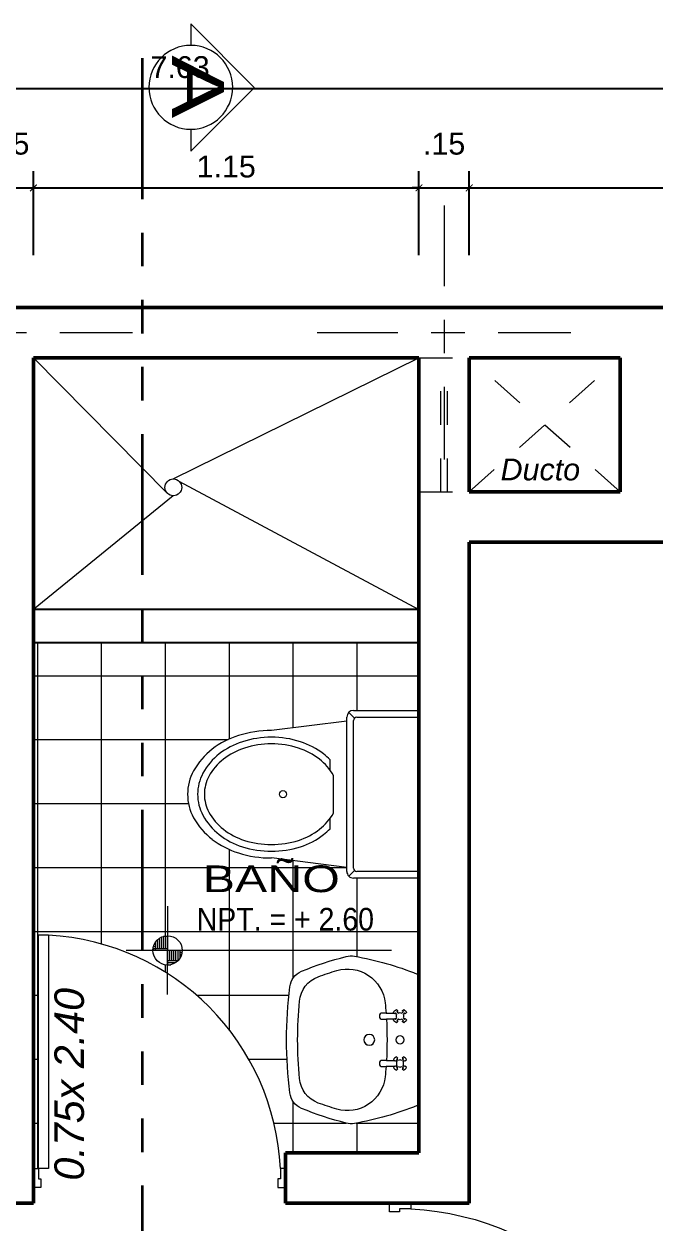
# Model space of a CAD drawing. Header units: millimetres. Extents: x 2033 to 2295, y 1536 to 1691.
# Drawn here: x 2184.936 to 2186.819, y 1555.868 to 1559.442 of the extents above; entities that cross this region are included whole.
import ezdxf

# ---------------------------------------------------------------- set-up
doc = ezdxf.new("R2010")
doc.units = ezdxf.units.MM
for name, pattern in [('ACAD_ISO02W100', [15, 12, -3]), ('ACAD_ISO06W100', [36, 24, -3, 0, -3, 0, -3, 0, -3]), ('ACAD_ISO10W100', [18, 12, -3, 0, -3]), ('HIDDEN2', [4.7625, 3.175, -1.5875])]:
    doc.linetypes.add(name, pattern=pattern)
doc.layers.get('Defpoints').update_dxf_attribs({"color": 164})
for name, color, linetype, lineweight in [('cotas', 251, 'Continuous', 15), ('muroalto', 12, 'Continuous', 50), ('MUROS BAJOS', 80, 'Continuous', 25), ('PROYECCIONES', 127, 'HIDDEN2', 5), ('PYV', 30, 'Continuous', 13), ('SANITARIO', 161, 'Continuous', 5), ('seccion', 130, 'Continuous', 35), ('TEXTOS', 7, 'Continuous', 5), ('texturasde piso', 252, 'Continuous', 0), ('UNO', 254, 'Continuous', 9)]:
    doc.layers.add(name, color=color, linetype=linetype, lineweight=lineweight)
doc.styles.add('ARDELG', font='arial.ttf', dxfattribs={"width": 0.9, "height": 0.1})
doc.styles.add('ARIAL', font='arial.ttf', dxfattribs={"width": 1.3, "height": 0.1})
doc.styles.get("Standard").update_dxf_attribs({"font": 'arial.ttf'})
doc.dimstyles.new('Aritek', dxfattribs={"dimtxt": 0.065, "dimasz": 0.02, "dimexe": 0.05, "dimexo": 0.15, "dimgap": 0.03, "dimtad": 2, "dimtih": 1, "dimtoh": 1, "dimzin": 4, "dimdsep": 46, "dimtxsty": 'Standard', "dimblk": 'ARCHTICK', "dimcen": 0.1, "dimclrt": 7, "dimadec": 0, "dimazin": 0, "dimtfac": 1, "dimtmove": 2, "dimatfit": 1, "dimldrblk": 'DOTSMALL', "dimfxl": 0.2, "dimfxlon": 1, "dimarcsym": 0})

# ---------------------------------------------------------------- blocks, each defined once
blk = doc.blocks.new('P')
at = {"linetype": 'Continuous'}
for p, q in [((0.06, 1), (0.02, 1)), ((0.02, 0.075), (0.02, 1)), ((0.06, 1), (0.06, 0.075)), ((0, 0), (0, 0.075)), ((0, 0.075), (0.02, 0.075)), ((0.06, 0.075), (0.02, 0.075)), ((0.02, 0.075), (0.02, 0.035)), ((0.98, 0.075), (0.98, 0.035)), ((1, 0.075), (0.98, 0.075)), ((1, 0), (1, 0.075)), ((0.03, 0), (0, 0)), ((0.02, 0.035), (0.03, 0.035)), ((0.03, 0.035), (0.03, 0)), ((0.97, 0.035), (0.97, 0)), ((0.98, 0.035), (0.97, 0.035)), ((0.97, 0), (1, 0))]:
    blk.add_line(p, q, dxfattribs=at)
blk.add_arc((0.0086, 0.0289), 0.9725, 2.7199, 86.9696, dxfattribs=at)
blk = doc.blocks.new('waterdwe')
at = {"layer": 'SANITARIO'}
for p, q in [((2478.0137, 1647.2625), (2478.0137, 1647.7625)), ((2478.0137, 1647.7625), (2478.2087, 1647.7625)), ((2478.2228, 1647.7566), (2478.2057, 1647.7396)), ((2478.0137, 1647.7425), (2478.1987, 1647.7425)), ((2478.2087, 1647.7325), (2478.2087, 1647.2925)), ((2478.2287, 1647.7425), (2478.2287, 1647.2825)), ((2478.2287, 1647.7306), (2478.4537, 1647.7025)), ((2478.2787, 1647.6153), (2478.2787, 1647.5843)), ((2478.2687, 1647.5687), (2478.2687, 1647.4563)), ((2478.2787, 1647.4407), (2478.2787, 1647.4097)), ((2478.2287, 1647.2944), (2478.4537, 1647.3225)), ((2478.1987, 1647.2825), (2478.0137, 1647.2825)), ((2478.2087, 1647.2625), (2478.0137, 1647.2625)), ((2478.2228, 1647.2684), (2478.2057, 1647.2854))]:
    blk.add_line(p, q, dxfattribs=at)
blk.add_circle((2478.4192, 1647.5125), 0.0107, dxfattribs=at)
for centre, radius, start, end in [((2478.2087, 1647.7425), 0.02, 360, 90), ((2478.1987, 1647.7325), 0.01, 360, 90), ((2478.4537, 1647.3987), 0.2838, 90, 107.7485), ((2478.4537, 1647.3746), 0.3279, 72.5259, 90), ((2478.4537, 1647.3987), 0.2838, 72.2515, 90), ((2478.475, 1647.4423), 0.257, 52.7652, 72.5259), ((2478.4358, 1647.4545), 0.2252, 107.7485, 127.6942), ((2478.4358, 1647.4545), 0.2052, 107.7485, 127.6942), ((2478.4537, 1647.3987), 0.2638, 90, 107.7485), ((2478.4537, 1647.3987), 0.2638, 72.2515, 90), ((2478.4715, 1647.4545), 0.2052, 52.3058, 72.2515), ((2478.4715, 1647.4545), 0.2252, 52.3058, 72.2515), ((2478.5076, 1647.4852), 0.203, 28.5912, 52.7652), ((2478.4084, 1647.49), 0.1604, 127.6942, 150.5975), ((2478.4084, 1647.49), 0.1804, 127.6942, 135.9871), ((2478.4989, 1647.49), 0.1604, 28.1931, 52.3058), ((2478.4989, 1647.49), 0.1804, 28.1931, 52.3058), ((2478.541, 1647.5125), 0.1327, 360, 28.1931), ((2478.5577, 1647.5125), 0.146, 360, 28.5912), ((2478.541, 1647.5125), 0.1127, 360, 28.1931), ((2478.541, 1647.5125), 0.1127, 331.8069, 360), ((2478.541, 1647.5125), 0.1327, 331.8069, 360), ((2478.5577, 1647.5125), 0.146, 331.4088, 360), ((2478.4084, 1647.535), 0.1604, 209.4025, 232.3058), ((2478.4989, 1647.535), 0.1604, 307.6942, 331.8069), ((2478.4989, 1647.535), 0.1804, 307.6942, 331.8069), ((2478.5076, 1647.5398), 0.203, 307.2348, 331.4088), ((2478.4084, 1647.535), 0.1804, 224.0129, 232.3058), ((2478.4358, 1647.5705), 0.2052, 232.3058, 252.2515), ((2478.4715, 1647.5705), 0.2052, 287.7485, 307.6942), ((2478.4358, 1647.5705), 0.2252, 232.3058, 252.2515), ((2478.4537, 1647.6263), 0.2638, 252.2515, 270), ((2478.4537, 1647.6263), 0.2638, 270, 287.7485), ((2478.4715, 1647.5705), 0.2252, 287.7485, 307.6942), ((2478.475, 1647.5827), 0.257, 287.4741, 307.2348), ((2478.4537, 1647.6263), 0.2838, 252.2515, 270), ((2478.4537, 1647.6263), 0.2838, 270, 287.7485), ((2478.4537, 1647.6504), 0.3279, 270, 287.4741), ((2478.1987, 1647.2925), 0.01, 270, 360), ((2478.2087, 1647.2825), 0.02, 270, 360)]:
    blk.add_arc(centre, radius, start, end, dxfattribs=at)
blk = doc.blocks.new('A$C493C44AB')
at = {"layer": 'SANITARIO'}
for p, q in [((0.17, 0.3198), (0.17, 0.2963)), ((0.1888, 0.2976), (0.1888, 0.3198)), ((0.3111, 0.3198), (0.3111, 0.2976)), ((0.3299, 0.2963), (0.3299, 0.3198))]:
    blk.add_line(p, q, dxfattribs=at)
for points in [[(0.4082, 0.0095, 0.268711), (0.4543, 0.0446, 0.03809), (0.4982, 0.177, 0.103744), (0.4991, 0.2022, 0.053168), (0.4461, 0.3892, 0.306147), (0.4382, 0.3945), (0.0617, 0.3945, 0.306147), (0.0539, 0.3892, 0.053168), (0.0008, 0.2022, 0.103744), (0.0018, 0.177, 0.03809), (0.0456, 0.0446, 0.268711), (0.0918, 0.0095, 0.062558)], [(0.174, 0.329), (0.1695, 0.3245, 0.056579), (0.1728, 0.3226), (0.1685, 0.3183, -0.141407), (0.1596, 0.3272), (0.1639, 0.3315, 0.056579), (0.1658, 0.3282), (0.1703, 0.3327, -0.274973), (0.1703, 0.3435), (0.1658, 0.348, 0.056579), (0.1639, 0.3447), (0.1596, 0.349, -0.141407), (0.1685, 0.3579), (0.1728, 0.3536, 0.056579), (0.1695, 0.3517), (0.174, 0.3472, -0.274973), (0.1848, 0.3472), (0.1894, 0.3517, 0.056579), (0.1861, 0.3536), (0.1904, 0.3579, -0.141407), (0.1992, 0.349), (0.1949, 0.3447, 0.056579), (0.193, 0.348), (0.1885, 0.3435, -0.274973), (0.1885, 0.3327), (0.193, 0.3282, 0.056579), (0.1949, 0.3315), (0.1992, 0.3272, -0.141407), (0.1904, 0.3183), (0.1861, 0.3226, 0.056579), (0.1894, 0.3245), (0.1848, 0.329, -0.274973)], [(0.3296, 0.3435), (0.3341, 0.348, -0.056579), (0.336, 0.3447), (0.3403, 0.349, 0.141407), (0.3314, 0.3579), (0.3271, 0.3536, -0.056579), (0.3304, 0.3517), (0.3259, 0.3472, 0.274973), (0.3151, 0.3472), (0.3106, 0.3517, -0.056579), (0.3139, 0.3536), (0.3096, 0.3579, 0.141407), (0.3007, 0.349), (0.305, 0.3447, -0.056579), (0.3069, 0.348), (0.3114, 0.3435, 0.274973), (0.3114, 0.3327), (0.3069, 0.3282, -0.056579), (0.305, 0.3315), (0.3007, 0.3272, 0.141407), (0.3096, 0.3183), (0.3139, 0.3226, -0.056579), (0.3106, 0.3245), (0.3151, 0.329, 0.274973), (0.3259, 0.329), (0.3304, 0.3245, -0.056579), (0.3271, 0.3226), (0.3314, 0.3183, 0.141407), (0.3403, 0.3272), (0.336, 0.3315, -0.056579), (0.3341, 0.3282), (0.3296, 0.3327, 0.274973)], [(0.3599, 0.2936, 0.007112), (0.3299, 0.2963), (0.3299, 0.2858, -1), (0.3111, 0.2858), (0.3111, 0.2976, 0.028913), (0.1888, 0.2976), (0.1888, 0.2858, -1), (0.17, 0.2858), (0.17, 0.2963, 0.007112), (0.1401, 0.2936, 0.468237), (0.0435, 0.1497, 0.016513), (0.0617, 0.0942, 0.289254), (0.1345, 0.0382, 0.0468), (0.3654, 0.0382, 0.289254), (0.4382, 0.0942, 0.016513), (0.4564, 0.1497, 0.468237)], [(0.2337, 0.2464, -1), (0.2662, 0.2464, -1)]]:
    blk.add_lwpolyline(points, format="xyb", close=True, dxfattribs=at)
blk.add_lwpolyline([(0.3111, 0.3333), (0.3111, 0.3324, 1)], format="xyb", dxfattribs=at)
for centre, radius in [((0.25, 0.3381), 0.0123), ((0.25, 0.2464), 0.0162)]:
    blk.add_circle(centre, radius, dxfattribs=at)
blk = doc.blocks.new('_ArchTick')
at = {"color": 0, "linetype": 'ByBlock', "const_width": 0.15}
blk.add_lwpolyline([(-0.5, -0.5), (0.5, 0.5)], dxfattribs=at)
blk = doc.blocks.new('*D353')
at = {"layer": 'Defpoints', "color": 0, "linetype": 'Continuous', "transparency": 16777216}
for p in [(2184.9645, 1558.9534), (2184.8145, 1558.1688), (2184.9645, 1558.1688)]:
    blk.add_point(p, dxfattribs=at)
at = {"layer": 'UNO', "color": 0, "linetype": 'Continuous', "lineweight": -2, "transparency": 16777216}
for p, q in [((2184.8145, 1558.7534), (2184.8145, 1559.0034)), ((2184.9645, 1558.7534), (2184.9645, 1559.0034)), ((2184.8145, 1558.9534), (2184.7945, 1558.9534)), ((2184.8145, 1558.9534), (2184.9645, 1558.9534)), ((2184.9645, 1558.9534), (2184.9845, 1558.9534))]:
    blk.add_line(p, q, dxfattribs=at)
at = {"layer": 'UNO', "color": 0, "linetype": 'Continuous', "lineweight": -2, "transparency": 16777216, "xscale": 0.02, "yscale": 0.02, "zscale": 0.02}
blk.add_blockref('_ArchTick', (2184.8145, 1558.9534), dxfattribs=at)
at = {"layer": 'UNO', "color": 0, "linetype": 'Continuous', "lineweight": -2, "transparency": 16777216, "xscale": 0.02, "yscale": 0.02, "zscale": 0.02, "rotation": 180}
blk.add_blockref('_ArchTick', (2184.9645, 1558.9534), dxfattribs=at)
at = {"layer": 'UNO', "color": 7, "linetype": 'Continuous', "transparency": 16777216, "insert": (2184.8895, 1559.0847), "char_height": 0.065, "attachment_point": 5}
blk.add_mtext('.15', dxfattribs=at)
blk = doc.blocks.new('_DotSmall')
at = {"color": 0, "linetype": 'ByBlock', "const_width": 0.5}
blk.add_lwpolyline([(-0.0625, 0, 1), (0.0625, 0, 1)], format="xyb", close=True, dxfattribs=at)
blk = doc.blocks.new('*D354')
at = {"layer": 'Defpoints', "color": 0, "linetype": 'Continuous', "transparency": 16777216}
for p in [(2186.1145, 1558.9534), (2184.9645, 1558.1688), (2186.1145, 1558.1688)]:
    blk.add_point(p, dxfattribs=at)
at = {"layer": 'UNO', "color": 0, "linetype": 'Continuous', "lineweight": -2, "transparency": 16777216}
for p, q in [((2184.9645, 1558.7534), (2184.9645, 1559.0034)), ((2186.1145, 1558.7534), (2186.1145, 1559.0034)), ((2184.9645, 1558.9534), (2186.1145, 1558.9534))]:
    blk.add_line(p, q, dxfattribs=at)
at = {"layer": 'UNO', "color": 0, "linetype": 'Continuous', "lineweight": -2, "transparency": 16777216, "xscale": 0.02, "yscale": 0.02, "zscale": 0.02, "rotation": 180}
blk.add_blockref('_ArchTick', (2184.9645, 1558.9534), dxfattribs=at)
at = {"layer": 'UNO', "color": 0, "linetype": 'Continuous', "lineweight": -2, "transparency": 16777216, "xscale": 0.02, "yscale": 0.02, "zscale": 0.02}
blk.add_blockref('_ArchTick', (2186.1145, 1558.9534), dxfattribs=at)
at = {"layer": 'UNO', "color": 7, "linetype": 'Continuous', "transparency": 16777216, "insert": (2185.5395, 1559.0165), "char_height": 0.065, "attachment_point": 5}
blk.add_mtext('1.15', dxfattribs=at)
blk = doc.blocks.new('*D355')
at = {"layer": 'Defpoints', "color": 0, "linetype": 'Continuous', "transparency": 16777216}
for p in [(2186.2645, 1558.9534), (2186.1145, 1558.1688), (2186.2645, 1558.1688)]:
    blk.add_point(p, dxfattribs=at)
at = {"layer": 'UNO', "color": 0, "linetype": 'Continuous', "lineweight": -2, "transparency": 16777216}
for p, q in [((2186.1145, 1558.7534), (2186.1145, 1559.0034)), ((2186.2645, 1558.7534), (2186.2645, 1559.0034)), ((2186.1145, 1558.9534), (2186.0945, 1558.9534)), ((2186.1145, 1558.9534), (2186.2645, 1558.9534)), ((2186.2645, 1558.9534), (2186.2845, 1558.9534))]:
    blk.add_line(p, q, dxfattribs=at)
at = {"layer": 'UNO', "color": 0, "linetype": 'Continuous', "lineweight": -2, "transparency": 16777216, "xscale": 0.02, "yscale": 0.02, "zscale": 0.02}
blk.add_blockref('_ArchTick', (2186.1145, 1558.9534), dxfattribs=at)
at = {"layer": 'UNO', "color": 0, "linetype": 'Continuous', "lineweight": -2, "transparency": 16777216, "xscale": 0.02, "yscale": 0.02, "zscale": 0.02, "rotation": 180}
blk.add_blockref('_ArchTick', (2186.2645, 1558.9534), dxfattribs=at)
at = {"layer": 'UNO', "color": 7, "linetype": 'Continuous', "transparency": 16777216, "insert": (2186.1895, 1559.0847), "char_height": 0.065, "attachment_point": 5}
blk.add_mtext('.15', dxfattribs=at)
blk = doc.blocks.new('*D356')
at = {"layer": 'Defpoints', "color": 0, "linetype": 'Continuous', "transparency": 16777216}
for p in [(2189.0645, 1558.9534), (2186.2645, 1558.1688), (2189.0645, 1558.1688)]:
    blk.add_point(p, dxfattribs=at)
at = {"layer": 'UNO', "color": 0, "linetype": 'Continuous', "lineweight": -2, "transparency": 16777216}
for p, q in [((2186.2645, 1558.7534), (2186.2645, 1559.0034)), ((2189.0645, 1558.7534), (2189.0645, 1559.0034)), ((2186.2645, 1558.9534), (2189.0645, 1558.9534))]:
    blk.add_line(p, q, dxfattribs=at)
at = {"layer": 'UNO', "color": 0, "linetype": 'Continuous', "lineweight": -2, "transparency": 16777216, "xscale": 0.02, "yscale": 0.02, "zscale": 0.02, "rotation": 180}
blk.add_blockref('_ArchTick', (2186.2645, 1558.9534), dxfattribs=at)
at = {"layer": 'UNO', "color": 0, "linetype": 'Continuous', "lineweight": -2, "transparency": 16777216, "xscale": 0.02, "yscale": 0.02, "zscale": 0.02}
blk.add_blockref('_ArchTick', (2189.0645, 1558.9534), dxfattribs=at)
at = {"layer": 'UNO', "color": 7, "linetype": 'Continuous', "transparency": 16777216, "insert": (2187.6645, 1559.0165), "char_height": 0.065, "attachment_point": 5}
blk.add_mtext('2.80', dxfattribs=at)
blk = doc.blocks.new('*D358')
at = {"layer": 'Defpoints', "color": 0, "linetype": 'Continuous', "transparency": 16777216}
for p in [(2189.2145, 1559.2498), (2181.5895, 1558.0794), (2189.2145, 1558.0794)]:
    blk.add_point(p, dxfattribs=at)
at = {"layer": 'UNO', "color": 0, "linetype": 'Continuous', "lineweight": -2, "transparency": 16777216}
for p, q in [((2181.5895, 1559.0498), (2181.5895, 1559.2998)), ((2189.2145, 1559.0498), (2189.2145, 1559.2998)), ((2181.5895, 1559.2498), (2189.2145, 1559.2498))]:
    blk.add_line(p, q, dxfattribs=at)
at = {"layer": 'UNO', "color": 0, "linetype": 'Continuous', "lineweight": -2, "transparency": 16777216, "xscale": 0.02, "yscale": 0.02, "zscale": 0.02, "rotation": 180}
blk.add_blockref('_ArchTick', (2181.5895, 1559.2498), dxfattribs=at)
at = {"layer": 'UNO', "color": 0, "linetype": 'Continuous', "lineweight": -2, "transparency": 16777216, "xscale": 0.02, "yscale": 0.02, "zscale": 0.02}
blk.add_blockref('_ArchTick', (2189.2145, 1559.2498), dxfattribs=at)
at = {"layer": 'UNO', "color": 7, "linetype": 'Continuous', "transparency": 16777216, "insert": (2185.402, 1559.313), "char_height": 0.065, "attachment_point": 5}
blk.add_mtext('7.63', dxfattribs=at)
blk = doc.blocks.new('Corte')
at = {"layer": 'TEXTOS', "color": 14, "ltscale": 0.0035}
for p, q in [((0.1476, 0.1688), (0.3377, -0.0212)), ((0.1476, 0.1038), (0.1476, 0.1688)), ((0.337, -0.0206), (0.1476, -0.21)), ((0.1476, -0.21), (0.1476, -0.1462))]:
    blk.add_line(p, q, dxfattribs=at)
blk.add_circle((0.1476, -0.0212), 0.125, dxfattribs=at)

msp = doc.modelspace()

# ---------------------------------------------------------------- hatches: boundary and pattern name
at = {"layer": 'texturasde piso', "linetype": 'ACAD_ISO02W100'}
h = msp.add_hatch(dxfattribs=at)
h.set_pattern_fill('NET', color=256, scale=0.06, angle=360)
h.set_pattern_definition([(360, (65.47437, -26.12701), (5e-17, 0.1905), []), (90, (65.47437, -26.12701), (-0.1905, 6e-17), [])])
h.paths.add_polyline_path([(2186.1145, 1557.5973), (2184.9645, 1557.5973), (2184.9645, 1556.7573), (2184.9645, 1556.0305), (2184.9795, 1556.0305), (2184.9795, 1556.7259), (2185.0096, 1556.7259, -0.129618), (2185.3646, 1556.612), (2185.3646, 1556.6373, -0.414214), (2185.3208, 1556.681, -1), (2185.4083, 1556.681, -0.414214), (2185.3646, 1556.6373), (2185.3646, 1556.612, -0.243349), (2185.7013, 1556.0305), (2185.7163, 1556.0305), (2185.7163, 1556.0773), (2186.1145, 1556.0773), (2186.1145, 1556.2261, -0.306147), (2186.1092, 1556.2183, -0.053168), (2185.9221, 1556.1653, -0.103744), (2185.8969, 1556.1662, -0.03809), (2185.7645, 1556.21, -0.268711), (2185.7294, 1556.2562, -0.062558), (2185.7294, 1556.5726, -0.268711), (2185.7645, 1556.6187, -0.03809), (2185.8969, 1556.6626, -0.103744), (2185.9221, 1556.6635, -0.053168), (2186.1092, 1556.6105, -0.306147), (2186.1145, 1556.6026), (2186.1145, 1556.8963), (2185.9195, 1556.8963, -0.414214), (2185.8995, 1556.9163), (2185.8995, 1556.9282), (2185.6745, 1556.9563, -0.076393), (2185.576, 1556.9714, -0.086437), (2185.4977, 1557.0119, -0.105872), (2185.4423, 1557.0764, -0.125404), (2185.4245, 1557.1463, -0.125404), (2185.4423, 1557.2162, -0.105872), (2185.4977, 1557.2806, -0.086437), (2185.576, 1557.3212, -0.076393), (2185.6745, 1557.3363), (2185.8995, 1557.3644), (2185.8995, 1557.3763, -0.414214), (2185.9195, 1557.3963), (2186.1145, 1557.3963)])
h.paths.add_polyline_path([(2185.4281, 1556.7029), (2185.9908, 1556.7029), (2185.9908, 1556.8421), (2185.4281, 1556.8421)], flags=24)
h.paths.add_polyline_path([(2185.439, 1556.7937), (2185.8879, 1556.7937), (2185.8879, 1556.9575), (2185.439, 1556.9575)], flags=24)
at = {"layer": 'UNO', "ltscale": 0.005}
h = msp.add_hatch(dxfattribs=at)
h.set_pattern_fill('AR-PARQ1', color=21, scale=0.000119244, angle=360, style=0)
h.set_pattern_definition([(90, (2035.47615, 1381.682618), (-0.036345611, 0.036345611), [0.036345611, -0.036345611]), (90, (2035.482206, 1381.682618), (-0.036345611, 0.036345611), [0.036345611, -0.036345611]), (90, (2035.488264, 1381.682618), (-0.036345611, 0.036345611), [0.036345611, -0.036345611]), (90, (2035.49432, 1381.682618), (-0.036345611, 0.036345611), [0.036345611, -0.036345611]), (90, (2035.50038, 1381.682618), (-0.036345611, 0.036345611), [0.036345611, -0.036345611]), (90, (2035.506437, 1381.682618), (-0.036345611, 0.036345611), [0.036345611, -0.036345611]), (90, (2035.512494, 1381.682618), (-0.036345611, 0.036345611), [0.036345611, -0.036345611]), (360, (2035.47615, 1381.718963), (0.036345611, -0.036345611), [0.036345611, -0.036345611]), (360, (2035.47615, 1381.72502), (0.036345611, -0.036345611), [0.036345611, -0.036345611]), (360, (2035.47615, 1381.73108), (0.036345611, -0.036345611), [0.036345611, -0.036345611]), (360, (2035.47615, 1381.737136), (0.036345611, -0.036345611), [0.036345611, -0.036345611]), (360, (2035.47615, 1381.743194), (0.036345611, -0.036345611), [0.036345611, -0.036345611]), (360, (2035.47615, 1381.74925), (0.036345611, -0.036345611), [0.036345611, -0.036345611]), (360, (2035.47615, 1381.75531), (0.036345611, -0.036345611), [0.036345611, -0.036345611])])
h.paths.add_polyline_path([(2185.3646, 1556.681), (2185.3646, 1556.7247, 0.414214), (2185.3208, 1556.681)])
h.paths.add_polyline_path([(2185.3646, 1556.681), (2185.3646, 1556.6373, 0.414214), (2185.4083, 1556.681)])

# ---------------------------------------------------------------- linework, layer by layer
at = {"layer": 'muroalto'}
for p, q in [((2181.5895, 1558.5973), (2189.2145, 1558.5973)), ((2184.9645, 1558.4473), (2186.1145, 1558.4473)), ((2184.9645, 1556.7573), (2184.9645, 1558.4473)), ((2186.1145, 1556.0773), (2186.1145, 1558.4473)), ((2186.2645, 1558.4473), (2186.7145, 1558.4473)), ((2186.2645, 1558.0473), (2186.2645, 1558.4473)), ((2186.7145, 1558.0473), (2186.7145, 1558.4473)), ((2186.2645, 1558.0473), (2186.7145, 1558.0473)), ((2186.2645, 1555.9273), (2186.2645, 1557.8973)), ((2186.2645, 1557.8973), (2186.8645, 1557.8973)), ((2184.9645, 1555.9271), (2184.9645, 1556.7573)), ((2185.7163, 1556.0773), (2186.1145, 1556.0773)), ((2185.7163, 1555.9273), (2185.7163, 1556.0773)), ((2184.8145, 1555.9271), (2184.9645, 1555.9271)), ((2185.7163, 1555.9273), (2186.2645, 1555.9273))]:
    msp.add_line(p, q, dxfattribs=at)
at = {"layer": 'MUROS BAJOS', "linetype": 'Continuous', "ltscale": 0.07}
for p, q in [((2186.1145, 1557.6973), (2184.9645, 1557.6973)), ((2186.1145, 1557.5973), (2184.9645, 1557.5973))]:
    msp.add_line(p, q, dxfattribs=at)
at = {"layer": 'PROYECCIONES', "linetype": 'ACAD_ISO02W100', "ltscale": 0.007}
for p, q in [((2186.1145, 1558.4473), (2186.2645, 1558.4473)), ((2186.1796, 1558.0473), (2186.1797, 1558.4473)), ((2186.1996, 1558.0473), (2186.1997, 1558.4473)), ((2186.7145, 1558.0473), (2186.2645, 1558.4473)), ((2186.2645, 1558.0473), (2186.7145, 1558.4473)), ((2186.1145, 1558.0473), (2186.2645, 1558.0473))]:
    msp.add_line(p, q, dxfattribs=at)
at = {"layer": 'PYV', "ltscale": 0.15}
for p, q in [((2185.3649, 1558.0425), (2184.9645, 1558.4473)), ((2185.3818, 1558.0859), (2186.1145, 1558.4473)), ((2185.3986, 1558.0794), (2186.1145, 1557.6973)), ((2185.3818, 1558.0359), (2184.9645, 1557.6973))]:
    msp.add_line(p, q, dxfattribs=at)
msp.add_circle((2185.3818, 1558.0609), 0.025, dxfattribs=at)
at = {"layer": 'seccion', "linetype": 'ACAD_ISO06W100', "ltscale": 0.0175}
msp.add_line((2185.2887, 1559.3398), (2185.2887, 1549.416), dxfattribs=at)
at = {"layer": 'UNO', "linetype": 'ACAD_ISO10W100', "ltscale": 0.02}
for p, q in [((2186.1895, 1558.9006), (2186.1895, 1558.144)), ((2184.5035, 1558.5223), (2185.2601, 1558.5223)), ((2185.8112, 1558.5223), (2186.5678, 1558.5223))]:
    msp.add_line(p, q, dxfattribs=at)
at = {"layer": 'UNO', "ltscale": 0.005}
for p, q in [((2185.3646, 1556.8124), (2185.3646, 1556.681)), ((2186.0325, 1556.681), (2185.2407, 1556.681)), ((2185.3646, 1556.5496), (2185.3646, 1556.681))]:
    msp.add_line(p, q, dxfattribs=at)
msp.add_circle((2185.3646, 1556.681), 0.0437, dxfattribs=at)

# ---------------------------------------------------------------- block references
at = {"xscale": -1, "rotation": 270}
msp.add_blockref('A$C493C44AB', (2185.7199, 1556.1644), dxfattribs=at)
at = {"layer": 'cotas', "xscale": -1, "rotation": 180}
msp.add_blockref('Corte', (2185.2863, 1559.2319), dxfattribs=at)
at = {"layer": 'PYV', "ltscale": 0.15, "xscale": 0.7518351310332037, "yscale": 0.7518351310332037, "zscale": 0.7518351310332037}
msp.add_blockref('P', (2184.9645, 1555.9741), dxfattribs=at)
at = {"layer": 'PYV', "ltscale": 0.15, "xscale": -0.8498895375174348, "yscale": 0.8498895375174289, "zscale": 0.8498895375172726, "rotation": 270.0304176061679}
msp.add_blockref('P', (2186.0269, 1555.0773), dxfattribs=at)
at = {"layer": 'SANITARIO', "rotation": 179.9999999999999}
msp.add_blockref('waterdwe', (4664.1281, 3204.6588), dxfattribs=at)

# ---------------------------------------------------------------- texts
at = {"insert": (2186.4766, 1558.0808), "char_height": 0.065, "width": 2.425031, "attachment_point": 8}
msp.add_mtext('{\\fArial|b0|i1|c0|p34;Ducto}', dxfattribs=at)
at = {"insert": (2185.1164, 1556.2819), "char_height": 0.088, "width": 0.74437, "attachment_point": 8, "rotation": 90}
msp.add_mtext('{\\fArial|b0|i1|c0|p34;0.75x 2.40}', dxfattribs=at)
at = {"layer": 'TEXTOS', "ltscale": 0.005, "insert": (2185.5326, 1559.3486), "char_height": 0.155, "width": 1.686, "attachment_point": 1, "rotation": 270, "style": 'ARIAL'}
msp.add_mtext('A', dxfattribs=at)
at = {"layer": 'TEXTOS', "ltscale": 0.005, "attachment_point": 1}
for s, insert, char_height, width, style in [('BAÑO', (2185.4694, 1556.934), 0.0795, 1.340304, 'ARIAL'), ('NPT. = + 2.60', (2185.4515, 1556.8076), 0.067572, 0.794961, 'ARDELG')]:
    msp.add_mtext(s, dxfattribs=dict(at, insert=insert, char_height=char_height, width=width, style=style))

# ---------------------------------------------------------------- dimensions: what is measured, and where the dimension line sits
at = {"layer": 'UNO', "linetype": 'Continuous'}
for base, p1, p2, picture, middle in [((2189.2144723403, 1559.2498108223), (2181.5894723403, 1558.0794014701), (2189.2144723403, 1558.0794014701), '*D358', (2185.4019723403, 1559.3130202356)), ((2184.9645, 1558.9534), (2184.8145, 1558.1688), (2184.9645, 1558.1688), '*D353', (2184.8895, 1559.0847)), ((2186.2645, 1558.9534), (2186.1145, 1558.1688), (2186.2645, 1558.1688), '*D355', (2186.1895, 1559.0847)), ((2186.1145, 1558.9534), (2184.9645, 1558.1688), (2186.1145, 1558.1688), '*D354', (2185.5395, 1559.0165)), ((2189.0645, 1558.9534), (2186.2645, 1558.1688), (2189.0645, 1558.1688), '*D356', (2187.6645, 1559.0165))]:
    dim = msp.add_linear_dim(base=base, p1=p1, p2=p2, dimstyle='Aritek', dxfattribs=at)
    dim.commit()
    dim.dimension.update_dxf_attribs({"geometry": picture, "text_midpoint": middle})

doc.saveas('drawing.dxf')
